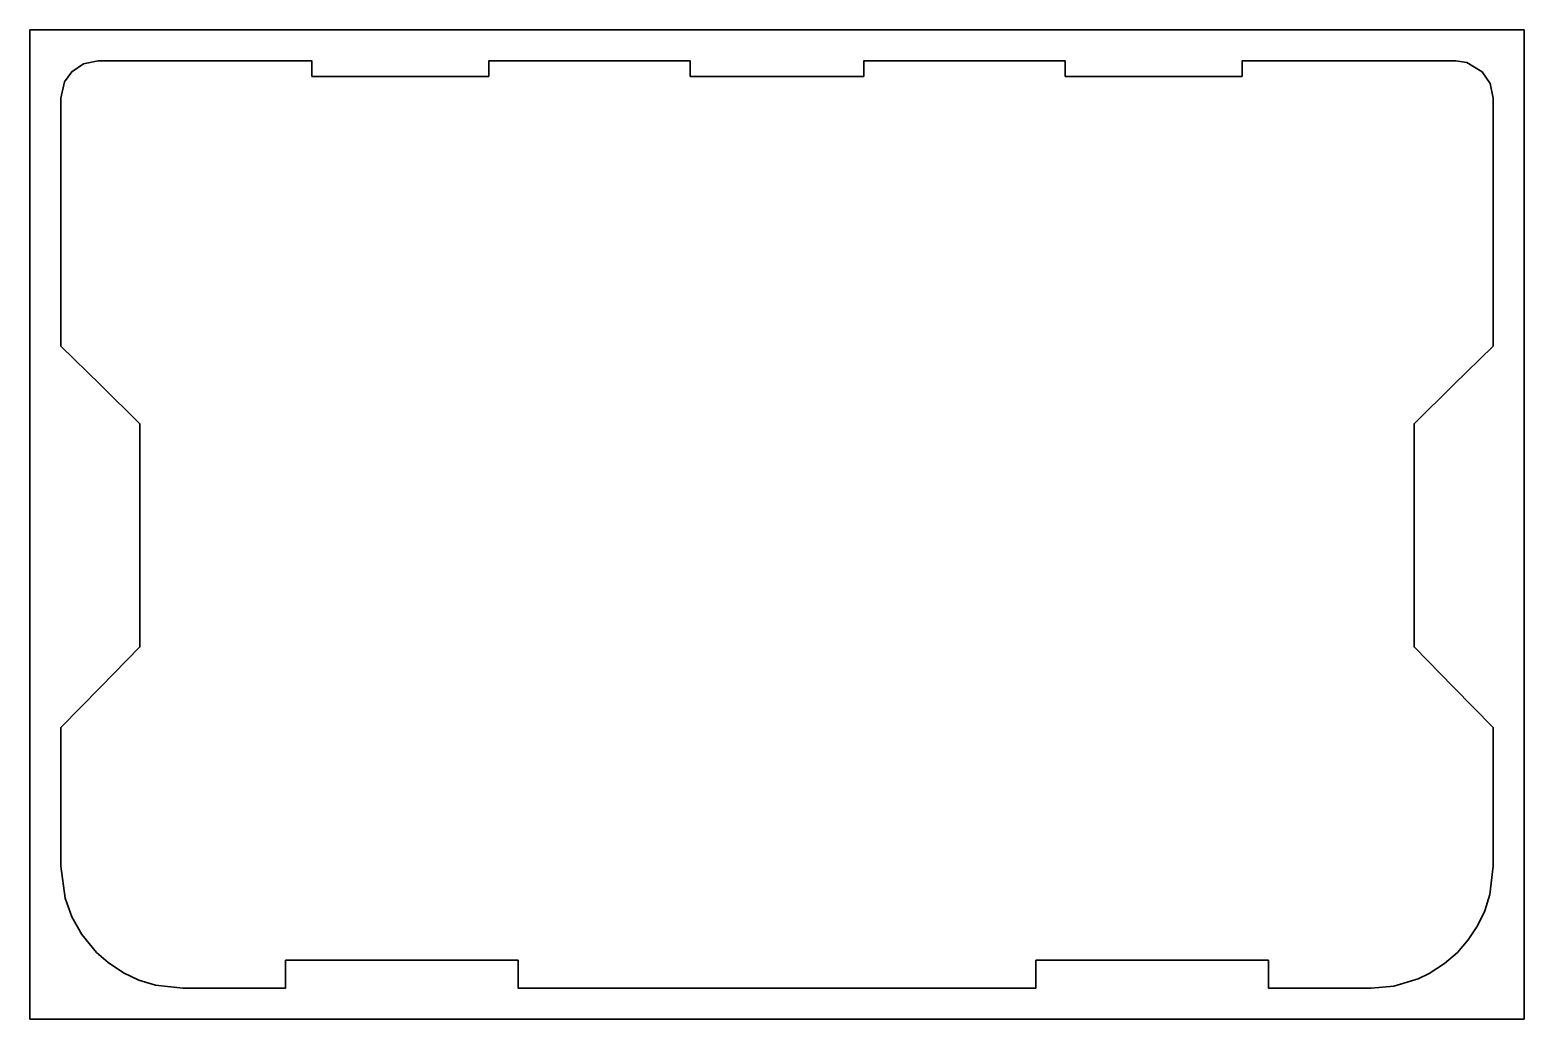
# Model space of a CAD drawing. Header units: millimetres. Extents: x -136 to 346, y -11 to 308.
import ezdxf

# ---------------------------------------------------------------- set-up
doc = ezdxf.new("R2010")
doc.units = ezdxf.units.MM
doc.header["$MEASUREMENT"] = 0
doc.layers.get('0').update_dxf_attribs({"lineweight": 0})
doc.layers.add('Safety', color=7, linetype='Continuous', lineweight=0)

msp = doc.modelspace()

# ---------------------------------------------------------------- linework, layer by layer
at = {"color": 1, "lineweight": 35, "true_color": 0xff0000}
msp.add_lwpolyline([(105.13, 293.02), (91.13, 293.02), (77.13, 293.02), (77.13, 295.52), (77.13, 298.02), (44.63, 298.02), (12.13, 298.02), (12.13, 295.52), (12.13, 293.02), (-2.12, 293.02), (-16.37, 293.02), (-30.62, 293.02), (-44.87, 293.02), (-44.87, 295.52), (-44.87, 298.02), (-79.37, 298.02), (-113.87, 298.02), (-118.54, 297.08), (-122.36, 294.5), (-124.66, 291.29), (-125.87, 286.02), (-125.87, 246.02), (-125.87, 206.02), (-113.12, 193.52), (-100.37, 181.02), (-100.37, 145.02), (-100.37, 109.02), (-113.12, 96.02), (-125.87, 83.02), (-125.87, 60.67), (-125.87, 38.31), (-124.5, 27.98), (-122.36, 22.05), (-119.16, 16.34), (-114.36, 10.53), (-110.63, 7.24), (-105.67, 3.96), (-100.68, 1.63), (-95.34, 0), (-86.58, -0.98), (-69.98, -0.98), (-53.37, -0.98), (-53.37, 3.52), (-53.37, 8.02), (-15.87, 8.02), (21.63, 8.02), (21.63, 3.52), (21.63, -0.98), (63.38, -0.98), (105.13, -0.98), (146.88, -0.98), (188.63, -0.98), (188.63, 3.52), (188.63, 8.02), (226.13, 8.02), (263.63, 8.02), (263.63, 3.52), (263.63, -0.98), (280.23, -0.98), (296.84, -0.98), (304.09, -0.31), (311.9, 2.01), (315.48, 3.71), (320.44, 6.9), (324.62, 10.53), (328.13, 14.54), (331.09, 19.05), (333.42, 23.95), (335.06, 29.18), (336.13, 38.31), (336.13, 50.09), (336.13, 60.67), (336.13, 83.02), (323.38, 96.02), (310.63, 109.02), (310.63, 145.02), (310.63, 181.02), (323.38, 193.52), (336.13, 206.02), (336.13, 246.02), (336.13, 286.02), (335.18, 290.69), (332.61, 294.5), (327.66, 297.49), (324.13, 298.02), (289.63, 298.02), (255.13, 298.02), (255.13, 295.52), (255.13, 293.02), (240.88, 293.02), (226.63, 293.02), (212.38, 293.02), (198.13, 293.02), (198.13, 295.52), (198.13, 298.02), (165.63, 298.02), (133.13, 298.02), (133.13, 295.52), (133.13, 293.02), (119.13, 293.02)], close=True, dxfattribs=at)
at = {"layer": 'Safety', "color": 1, "lineweight": 35, "true_color": 0xff0000}
msp.add_lwpolyline([(346.13, -10.98), (-135.87, -10.98), (-135.87, 308.02), (346.13, 308.02)], close=True, dxfattribs=at)

doc.saveas('drawing.dxf')
